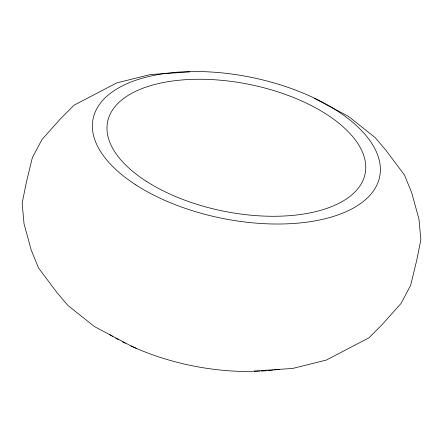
<?xml version="1.0" encoding="UTF-8"?>
<svg xmlns="http://www.w3.org/2000/svg" width="443" height="443" viewBox="0 0 443 443"><rect width="100%" height="100%" fill="white"/><g stroke="black" fill="none" stroke-linecap="round" stroke-linejoin="round"><path stroke-width="0.66" d="M189.72 71.921L150.399 74.54L116.78 82.891L74.075 105.163L60.553 118.746L42.019 139.49L32.339 157.686L26.27 182.721L22.15 203.149L24.027 223.781L31.182 249.963L38.513 267.954L57.053 292.679L67.934 305.482L94.414 326.546L128.691 344.726L136.222 348.325M253.28 371.079L292.601 368.46L326.22 360.109L368.925 337.837L382.447 324.254L400.981 303.51L410.661 285.314L416.73 260.279L420.85 239.851L418.973 219.219L411.818 193.037L404.487 175.046L385.947 150.321L375.066 137.518L348.586 116.454L314.308 98.274M279.588 369.268A146.184 71.987 11.4 0 1 274.461 369.949M273.154 370.104A146.184 71.987 11.4 0 1 267.838 370.63M266.492 370.747A146.184 71.987 11.4 0 1 261.032 371.118M259.653 371.19A146.184 71.987 11.4 0 1 254.094 371.4M252.693 371.433A146.184 71.987 11.4 0 1 131.062 346M125.363 343.264A146.184 71.987 11.4 0 1 122.262 341.686M118.619 339.753A146.184 71.987 11.4 0 1 115.651 338.109M112.755 336.442A146.184 71.987 11.4 0 1 109.377 334.41M135.846 184.892A146.184 71.987 11.4 0 0 375.93 186.891A146.184 71.987 11.4 0 0 197.329 71.528A146.184 71.987 11.4 0 0 135.846 184.892M146.052 181.121A131.338 64.672 11.4 0 0 361.754 182.92A131.338 64.672 11.4 0 0 201.294 79.269A131.338 64.672 11.4 0 0 146.052 181.121"/></g></svg>
